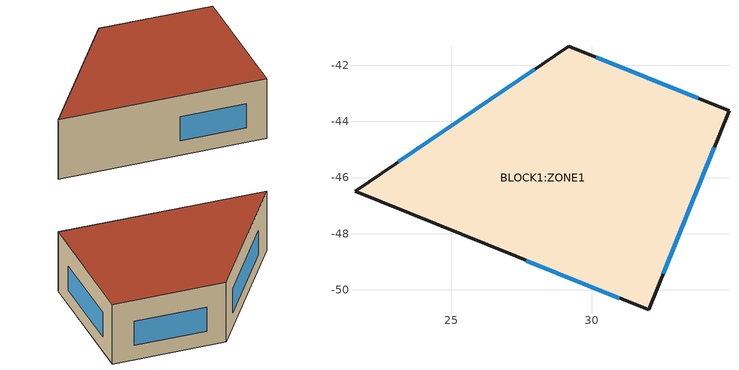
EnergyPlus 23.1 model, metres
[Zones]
BLOCK1:ZONE1
 floor ground (Project ground floor): 32.03,-50.71 21.58,-46.49 29.18,-41.32 34.89,-43.62 z0
 wall outside (Project wall): 32.03,-50.71 34.89,-43.62 29.18,-41.32 21.58,-46.49 32.03,-50.71 z0:3.5
 window (Project external glazing - 1001): 32.55,-49.42 34.37,-44.91 / 33.79,-43.18 30.16,-41.71 / 27.97,-42.15 23.12,-45.44 z0.84:2.26
 window x2 (Project external glazing - 1001): 27.68,-48.96 30.99,-50.3 z0.84:2.26
 roof outside (Project flat roof): 21.58,-46.49 32.03,-50.71 34.89,-43.62 29.18,-41.32 z3.5
[Site:Location]
Valley_Fase_IIA (01-01:31-12)  (01-01:31-12): Latitude {deg}=36.67; Longitude {deg}=-4.48; Time Zone {hr}=1; Elevation {m}=7
[Site:GroundTemperature:BuildingSurface]
18, 18, 18, 18, 18, 18, 18, 18, 18, 18, 18, 18
[Site:GroundTemperature:Deep]
14, 14, 14, 14, 14, 14, 14, 14, 14, 14, 14, 14
[Site:GroundTemperature:Shallow]
14, 14, 14, 14, 14, 14, 14, 14, 14, 14, 14, 14
[Site:GroundTemperature:FCfactorMethod]
12.57, 12.04, 12.98, 14.45, 18.3, 21.27, 23.28, 23.89, 22.85, 20.54, 17.46, 14.6
[Site:GroundReflectance]
0.2, 0.2, 0.2, 0.2, 0.2, 0.2, 0.2, 0.2, 0.2, 0.2, 0.2, 0.2
[Site:GroundReflectance:SnowModifier]
2, 2
[SizingPeriod:DesignDay] Day of Month=15; Humidity Condition Type=WetBulb; Barometric Pressure {Pa}=101240.9; Rain Indicator=No; Snow Indicator=No
Name | Month | Day Type | Maximum Dry-Bulb Temperature {C} | Daily Dry-Bulb Temperature Range {deltaC} | Wetbulb or DewPoint at Maximum Dry-Bulb {C} | Wind Speed {m/s} | Wind Direction {deg} | Daylight Saving Time Indicator | Solar Model Indicator | Sky Clearness
Summer Design Day in Valley_Fase_IIA (01-01:31-12) Jun | 6 | SummerDesignDay | 35 | 12.6 | 19.2 | 0 | 0 | Yes | ASHRAEClearSky | 0.98
Summer Design Day in Valley_Fase_IIA (01-01:31-12) Jul | 7 | SummerDesignDay | 38.6 | 13.5 | 20.4 | 0 | 0 | Yes | ASHRAEClearSky | 0.98
Summer Design Day in Valley_Fase_IIA (01-01:31-12) Aug | 8 | SummerDesignDay | 38 | 12.8 | 20.7 | 0 | 0 | Yes | ASHRAEClearSky | 0.98
Summer Design Day in Valley_Fase_IIA (01-01:31-12) Sep | 9 | SummerDesignDay | 33.6 | 10.7 | 20.9 | 0 | 0 | Yes | ASHRAEClearSky | 0.98
Winter Design Day in Valley_Fase_IIA (01-01:31-12) | 1 | WinterDesignDay | 4 | 0 | 4 | 4.3 | 300 | No |  | 0
[Building]
Building 2: North Axis {deg}=0; Terrain=Suburbs; Loads Convergence Tolerance Value {W}=.04; Temperature Convergence Tolerance Value {deltaC}=.4; Solar Distribution=FullExterior; Maximum Number of Warmup Days=25; Minimum Number of Warmup Days=6
[Site:WaterMainsTemperature]
Calculation Method=Correlation; Annual Average Outdoor Air Temperature {C}=10; Maximum Difference In Monthly Average Outdoor Air Temperatures {deltaC}=20
[Material:NoMass]
3_RVAL_3: Roughness=Rough; Thermal Resistance {m2-K/W}=.18; Thermal Absorptance=0.9; Solar Absorptance=0.7; Visible Absorptance=0.7
[Construction]
Project ground floor: Urea Formaldehyde Foam_.1327, Cast Concrete_.1, Floor/Roof Screed_.07, Timber Flooring_.03
Project flat roof: Asphalt 1_.01, MW Glass Wool (rolls)_.1445, 3_RVAL_3, Plasterboard_.013
Project wall: Brickwork Outer_.1, XPS Extruded Polystyrene  - CO2 Blowing_.0795, Concrete Block (Medium)_.1, Gypsum Plastering_.013
Project external glazing - 1001: 38, 1002, 2
[WindowMaterial:Gas]
1002: Gas Type=Air; Thickness {m}=.013
[WindowMaterial:Glazing] Optical Data Type=SpectralAverage; Thickness {m}=.003; Infrared Transmittance at Normal Incidence=0; Front Side Infrared Hemispherical Emissivity=.84; Conductivity {W/m-K}=.9; Dirt Correction Factor for Solar and Visible Transmittance=1
Name | Solar Transmittance at Normal Incidence | Front Side Solar Reflectance at Normal Incidence | Back Side Solar Reflectance at Normal Incidence | Visible Transmittance at Normal Incidence | Front Side Visible Reflectance at Normal Incidence | Back Side Visible Reflectance at Normal Incidence | Back Side Infrared Hemispherical Emissivity
2 | .837 | .075 | .075 | .898 | .081 | .081 | .84
38 | .74 | .09 | .1 | .82 | .11 | .12 | .2
[Material] Roughness=Rough; Thermal Absorptance=0.9
Name | Thickness {m} | Conductivity {W/m-K} | Density {kg/m3} | Specific Heat {J/kg-K} | Solar Absorptance | Visible Absorptance
Urea Formaldehyde Foam_.1327 | .1327 | 0.04 | 10 | 1400 | 0.6 | 0.6
Cast Concrete_.1 | .1 | 1.13 | 2000 | 1000 | 0.6 | 0.6
Floor/Roof Screed_.07 | .07 | 0.41 | 1200 | 840 | 0.73 | 0.73
Timber Flooring_.03 | .03 | 0.14 | 650 | 1200 | 0.78 | 0.78
Asphalt 1_.01 | .01 | 0.7 | 2100 | 1000 | 0.85 | 0.9
MW Glass Wool (rolls)_.1445 | .1445 | 0.04 | 12 | 840 | 0.6 | 0.6
Plasterboard_.013 | .013 | 0.25 | 2800 | 896 | 0.5 | 0.5
Brickwork Outer_.1 | .1 | 0.84 | 1700 | 800 | 0.7 | 0.7
XPS Extruded Polystyrene  - CO2 Blowing_.0795 | .0795 | 0.034 | 35 | 1400 | 0.6 | 0.6
Concrete Block (Medium)_.1 | .1 | 0.51 | 1400 | 1000 | 0.6 | 0.6
Gypsum Plastering_.013 | .013 | 0.4 | 1000 | 1000 | 0.5 | 0.5
[Zone]
BLOCK1:ZONE1: Type=1; Multiplier=1; Volume {m3}=199.4526; Floor Area {m2}=56.9865; Zone Inside Convection Algorithm=TARP; Part of Total Floor Area=Yes
[PEOPLE]
People BLOCK1:ZONE1: Zone or ZoneList or Space or SpaceList=BLOCK1:ZONE1; Number of People Schedule=Office_OpenOff_Occ; Number of People Calculation Method=People/Area; People per Floor Area {person/m2}=.111; Fraction Radiant=.3; Sensible Heat Fraction=AutoCalculate; Activity Level Schedule=Activity Schedule 236589; Carbon Dioxide Generation Rate {m3/s-W}=3.82e-08; Enable ASHRAE 55 Comfort Warnings=No; Mean Radiant Temperature Calculation Type=ZoneAveraged; Work Efficiency Schedule=Work efficiency; Clothing Insulation Calculation Method=ClothingInsulationSchedule; Clothing Insulation Schedule=Clothing Schedule 236589; Air Velocity Schedule=Default Air Velocity for Comfort Calculations; Thermal Comfort Model 1 Type=Fanger
[Lights]
BLOCK1:ZONE1 General lighting: Zone or ZoneList or Space or SpaceList=BLOCK1:ZONE1; Schedule=Office_OpenOff_Light; Design Level Calculation Method=Watts/Area; Watts per Zone Floor Area {W/m2}=15; Return Air Fraction=0; Fraction Radiant=.42; Fraction Visible=.18; Fraction Replaceable=1
[OtherEquipment]
BLOCK1:ZONE1 Equipment gain: Fuel Type=Electricity; Zone or ZoneList or Space or SpaceList=BLOCK1:ZONE1; Schedule=Office_OpenOff_Equip; Design Level Calculation Method=Watts/Area; Power per Zone Floor Area {W/m2}=11.77; Fraction Latent=0; Fraction Radiant=.2; Fraction Lost=0; Carbon Dioxide Generation Rate {m3/s-W}=0
[ZoneInfiltration:DesignFlowRate]
BLOCK1:ZONE1 Infiltration: Zone or ZoneList or Space or SpaceList=BLOCK1:ZONE1; Schedule=On 24/7; Design Flow Rate Calculation Method=Flow/zone; Design Flow Rate {m3/s}=.038782; Constant Term Coefficient=1; Temperature Term Coefficient=0; Velocity Term Coefficient=0; Velocity Squared Term Coefficient=0
[Schedule:Compact]
Work efficiency: Through: 12/31, For: AllDays, Until: 24:00, 0
On 24/7: Through: 12/31, For: AllDays, Until: 24:00, 1
Office_OpenOff_Occ: Through: 31 Dec, For: Weekdays SummerDesignDay, Until: 07:00, 0, Until: 08:00, 0.25, Until: 09:00, 0.5, Until: 12:00, 1, Until: 14:00, 0.75, Until: 17:00, 1, Until: 18:00, 0.5, Until: 19:00, 0.25, Until: 24:00, 0, For: Weekends, Until: 24:00, 0, For: Holidays, Until: 24:00, 0, For: WinterDesignDay AllOtherDays, Until: 24:00, 0
Office_OpenOff_Equip: Through: 31 Dec, For: Weekdays SummerDesignDay, Until: 07:00, 0.05394, Until: 20:00, 1, Until: 24:00, 0.05394, For: Weekends, Until: 24:00, 0.05394, For: Holidays, Until: 24:00, 0.05394, For: WinterDesignDay AllOtherDays, Until: 24:00, 0
Office_OpenOff_Light: Through: 31 Dec, For: Weekdays SummerDesignDay, Until: 07:00, 0, Until: 19:00, 1, Until: 24:00, 0, For: Weekends, Until: 24:00, 0, For: Holidays, Until: 24:00, 0, For: WinterDesignDay AllOtherDays, Until: 24:00, 0
Default Air Velocity for Comfort Calculations: Through: 12/31, For: AllDays, Until: 24:00, 0.137
Activity Schedule 236589: Through: 12/31, For: AllDays, Until: 24:00, 110.7
Clothing Schedule 236589: Through: 4/1, For: AllDays, Until: 24:00, 1, Through: 9/30, For: AllDays, Until: 24:00, .5, Through: 12/31, For: AllDays, Until: 24:00, 1
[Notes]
Geometry convention template : External measurements
Zone geometry and surface areas : 2-Outer
Zone volume calculation method : 1-Inner
Zone floor area calculation method : 1-Inner
Window to wall ratio method : 1-Inner
Hourly weather file: C:\ProgramData\DesignBuilder\Weather Data\ESP_MALAGA_SWEC.epw
